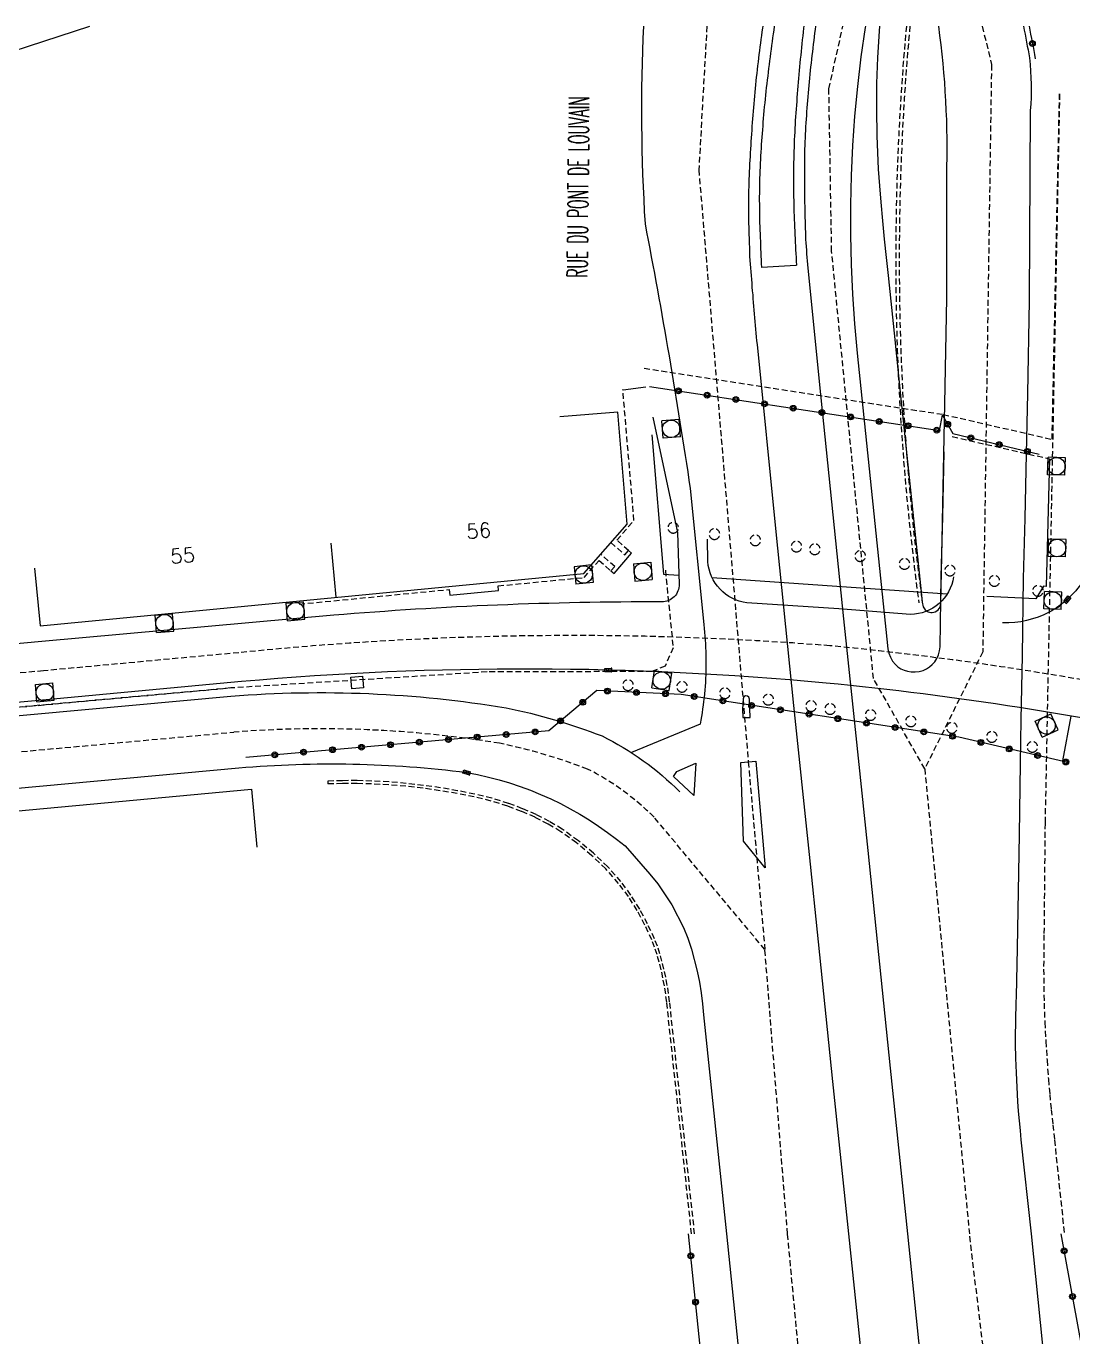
# Model space of a CAD drawing. Header units: millimetres. Extents: x 185000 to 186001, y 128000 to 129000.
# Drawn here: x 185361.4 to 185451.5, y 128887.2 to 129000 of the extents above; entities that cross this region are included whole.
import ezdxf
from ezdxf.enums import TextEntityAlignment as Align

# ---------------------------------------------------------------- set-up
doc = ezdxf.new("R2010")
doc.units = ezdxf.units.MM
doc.linetypes.add('DASHED', pattern=[0.75, 0.5, -0.25])
doc.layers.get('0').update_dxf_attribs({"linetype": 'CONTINUOUS'})
for name, color, linetype in [('W0001', 6, 'DASHED'), ('W0008', 7, 'CONTINUOUS'), ('W0100', 7, 'CONTINUOUS'), ('W0112', 1, 'DASHED'), ('W0322', 7, 'CONTINUOUS'), ('W0334', 7, 'CONTINUOUS'), ('W0400', 7, 'CONTINUOUS'), ('W0420', 7, 'CONTINUOUS'), ('W0989', 7, 'CONTINUOUS'), ('W0991', 7, 'CONTINUOUS'), ('W1102', 7, 'CONTINUOUS')]:
    doc.layers.add(name, color=color, linetype=linetype)
doc.styles.get("Standard").update_dxf_attribs({"font": 'romans.shx', "width": 0.85})

# ---------------------------------------------------------------- blocks, each defined once
blk = doc.blocks.new('t322o')
at = {"color": 0, "linetype": 'Continuous'}
for radius in [0.25, 0.15]:
    blk.add_circle((0, 0), radius, dxfattribs=at)
blk = doc.blocks.new('T400')
for p, q in [((-0.15, 0.3), (0.15, 0.3)), ((-0.15, -0.25), (-0.15, 0.3)), ((-0.15, 0.15), (0.15, 0.15)), ((-0.15, 0), (0.15, 0)), ((0.15, 0.3), (0.15, -0.25)), ((-0.15, -0.15), (0.15, -0.15)), ((-0.15, -0.25), (-0.15, -0.3)), ((-0.15, -0.3), (0.15, -0.3)), ((0.15, -0.3), (0.15, -0.25))]:
    blk.add_line(p, q)
blk = doc.blocks.new('t112o')
at = {"color": 0, "linetype": 'Continuous'}
for p, q in [((-0.5, 0.5), (0.5, 0.5)), ((-0.5, -0.5), (-0.5, 0.5)), ((0.5, 0.5), (0.5, -0.5)), ((0.5, -0.5), (-0.5, -0.5))]:
    blk.add_line(p, q, dxfattribs=at)
blk = doc.blocks.new('T420')
for p, q in [((0.75, 0.75), (-0.75, 0.75)), ((-0.75, 0.75), (-0.75, -0.75)), ((0.75, 0.75), (0.75, -0.75)), ((0.75, -0.75), (-0.75, -0.75))]:
    blk.add_line(p, q)
blk.add_ellipse((0, 0), major_axis=(-0.53, 0.53), ratio=1, start_param=3.926991, end_param=10.210176)

msp = doc.modelspace()

# ---------------------------------------------------------------- linework, layer by layer
at = {"layer": 'W0001'}
for p, q in [((185438.76, 128936.07), (185442.61, 128896.04)), ((185436.05, 128799.94), (185426.95, 128896.04))]:
    msp.add_line(p, q, dxfattribs=at)
for points in [[(185420.01, 129000), (185419.31, 128987.64), (185423.57, 128936.67), (185425, 128920.52), (185415.46, 128931.9)], [(185443.72, 129000), (185444.51, 128996.69), (185443.76, 128946.13), (185438.76, 128936.07), (185434.35, 128943.85), (185430.75, 128980.63), (185430.51, 128994.61), (185431.72, 129000)], [(185426.95, 128896.04), (185425, 128920.52)]]:
    msp.add_lwpolyline(points, dxfattribs=at)
for points in [[(186000, 128744.75), (185977.82, 128747.36), (185950.62, 128750.62, -0.045351), (185929.53, 128754.24, -0.031434), (185906.62, 128760.97), (185888.65, 128767.58), (185851.72, 128783), (185796.37, 128806.17), (185775.49, 128815.01), (185753.81, 128824.21), (185719.14, 128838.87), (185686.53, 128852.7), (185646.03, 128869.86), (185594.77, 128891.41), (185554.56, 128908.46), (185512.42, 128926.16), (185489.5, 128934.46, 0.028238), (185464.11, 128941.41, 0.030043), (185430.58, 128946.67, 0.045555), (185379.71, 128946.07), (185362.88, 128944.51), (185323.56, 128940.92), (185307.7, 128935.65), (185293.58, 128933.87)], [(185307.7, 128935.65), (185324.41, 128934.21), (185379.29, 128939.23, -0.060092), (185402.16, 128938.27, -0.040995), (185409.73, 128936.05, -0.081882), (185415.46, 128931.9, -0.081882)]]:
    msp.add_lwpolyline(points, format="xyb", dxfattribs=at)
at = {"layer": 'W0001', "flags": 128}
msp.add_lwpolyline([(185644.2, 128769.89), (185591.76, 128782.35), (185547.33, 128789.76), (185454.41, 128798.85), (185442.61, 128896.04)], dxfattribs=at)
at = {"layer": 'W0008'}
for points in [[(185354.9, 128996.09), (185366.87, 129000)], [(185428.36, 129000), (185428.33, 128999.82), (185428.3, 128999.49), (185428.26, 128999.16), (185428.22, 128998.82), (185428.19, 128998.49), (185428.15, 128998.16), (185428.12, 128997.83), (185428.09, 128997.5), (185428.05, 128997.17), (185428.02, 128996.84), (185427.99, 128996.51), (185427.96, 128996.18), (185427.93, 128995.85), (185427.9, 128995.51), (185427.87, 128995.18), (185427.84, 128994.85), (185427.82, 128994.52), (185427.79, 128994.19), (185427.76, 128993.86), (185427.74, 128993.53), (185427.71, 128993.2), (185427.69, 128992.87), (185427.67, 128992.54), (185427.64, 128992.21), (185427.62, 128991.88), (185427.6, 128991.55), (185427.58, 128991.22), (185427.57, 128990.89), (185427.55, 128990.56), (185427.53, 128990.23), (185427.52, 128989.9), (185427.51, 128989.57), (185427.5, 128989.25), (185427.49, 128988.92), (185427.48, 128988.59), (185427.47, 128988.26), (185427.47, 128987.94), (185427.46, 128987.61), (185427.46, 128987.28), (185427.46, 128986.95), (185427.46, 128986.63), (185427.46, 128986.3), (185427.46, 128985.97), (185427.47, 128985.64), (185427.47, 128985.32), (185427.48, 128984.99), (185427.48, 128984.66), (185427.49, 128984.33), (185427.5, 128984.01), (185427.51, 128983.68), (185427.52, 128983.35), (185427.54, 128983.03), (185427.55, 128982.7), (185427.57, 128982.38), (185427.58, 128982.05), (185427.6, 128981.72), (185427.61, 128981.4), (185427.63, 128981.07), (185427.65, 128980.75), (185427.66, 128980.42), (185427.68, 128980.1), (185427.7, 128979.77), (185427.72, 128979.44), (185427.67, 128979.4), (185424.74, 128979.24), (185424.72, 128979.56), (185424.71, 128979.88), (185424.69, 128980.2), (185424.68, 128980.52), (185424.66, 128980.84), (185424.65, 128981.16), (185424.64, 128981.48), (185424.62, 128981.8), (185424.61, 128982.12), (185424.6, 128982.43), (185424.59, 128982.75), (185424.58, 128983.07), (185424.57, 128983.39), (185424.57, 128983.71), (185424.56, 128984.03), (185424.56, 128984.35), (185424.56, 128984.67), (185424.55, 128984.99), (185424.55, 128985.31), (185424.56, 128985.63), (185424.56, 128985.95), (185424.57, 128986.27), (185424.57, 128986.6), (185424.58, 128986.92), (185424.59, 128987.24), (185424.6, 128987.56), (185424.62, 128987.88), (185424.63, 128988.2), (185424.65, 128988.52), (185424.66, 128988.84), (185424.68, 128989.16), (185424.7, 128989.49), (185424.72, 128989.81), (185424.74, 128990.13), (185424.76, 128990.45), (185424.79, 128990.77), (185424.81, 128991.09), (185424.84, 128991.41), (185424.86, 128991.73), (185424.89, 128992.06), (185424.92, 128992.39), (185424.95, 128992.72), (185424.98, 128993.05), (185425.02, 128993.39), (185425.05, 128993.72), (185425.08, 128994.05), (185425.12, 128994.38), (185425.15, 128994.71), (185425.19, 128995.04), (185425.23, 128995.37), (185425.27, 128995.7), (185425.3, 128996.03), (185425.34, 128996.36), (185425.39, 128996.69), (185425.43, 128997.02), (185425.47, 128997.35), (185425.51, 128997.68), (185425.56, 128998.01), (185425.6, 128998.34), (185425.65, 128998.67), (185425.69, 128999), (185425.74, 128999.33), (185425.79, 128999.66), (185425.83, 128999.98), (185425.84, 129000)], [(185433.65, 129000), (185433.63, 128999.88), (185433.27, 128997.35), (185432.97, 128994.81), (185432.73, 128992.27), (185432.63, 128990.99), (185432.55, 128989.72), (185432.48, 128988.44), (185432.43, 128987.16), (185432.39, 128985.89), (185432.37, 128984.61), (185432.36, 128983.33), (185432.36, 128982.05), (185432.42, 128979.5), (185432.54, 128976.94), (185432.71, 128974.39), (185432.95, 128971.85), (185435.59, 128946.4), (185435.68, 128946.03), (185435.81, 128945.68), (185436, 128945.35), (185436.24, 128945.05), (185436.46, 128944.85), (185436.71, 128944.68), (185436.98, 128944.56), (185437.27, 128944.47), (185437.6, 128944.41), (185437.95, 128944.41), (185438.29, 128944.45), (185438.62, 128944.54), (185438.91, 128944.67), (185439.17, 128944.84), (185439.41, 128945.05), (185439.62, 128945.29), (185439.8, 128945.58), (185439.95, 128945.89), (185440.04, 128946.22), (185440.09, 128946.56), (185440.19, 128952.59), (185440.31, 128957.8), (185440.43, 128963.35)]]:
    msp.add_lwpolyline(points, dxfattribs=at)
for points in [[(185414.54, 129000, 0.026292), (185414.68, 128982.99, -0.010994), (185418.57, 128960.2), (185419.75, 128948.49), (185419.78, 128948.16), (185419.81, 128947.83), (185419.83, 128947.5), (185419.85, 128947.17), (185419.88, 128946.84), (185419.89, 128946.51), (185419.91, 128946.17), (185419.92, 128945.84), (185419.93, 128945.51), (185419.93, 128945.18), (185419.93, 128944.84), (185419.92, 128944.51), (185419.91, 128944.18), (185419.9, 128943.84), (185419.88, 128943.51), (185419.86, 128943.18), (185419.83, 128942.85), (185419.8, 128942.52), (185419.76, 128942.2), (185419.72, 128941.87), (185419.68, 128941.55), (185419.63, 128941.23), (185419.59, 128940.9), (185419.54, 128940.58), (185419.49, 128940.26), (185419.44, 128939.93), (185413.51, 128937.47)], [(185434.87, 129000), (185434.83, 128999.58), (185434.7, 128997.32), (185434.62, 128995.07), (185434.6, 128992.82), (185434.63, 128990.56), (185434.69, 128989.13), (185434.76, 128987.7), (185434.86, 128986.27), (185434.98, 128984.84), (185435.12, 128983.26), (185435.28, 128981.68), (185435.44, 128980.1), (185435.61, 128978.53), (185436.12, 128973.59), (185436.71, 128967.93), (185437.42, 128961.16), (185438.45, 128951.3), (185438.55, 128950.41), (185438.57, 128950.28), (185438.59, 128950.16), (185438.63, 128950.03), (185438.69, 128949.92), (185438.74, 128949.84), (185438.81, 128949.77), (185438.88, 128949.71), (185438.96, 128949.65), (185439.06, 128949.6), (185439.17, 128949.57), (185439.28, 128949.54), (185439.39, 128949.54), (185439.54, 128949.56), (185439.67, 128949.6), (185439.8, 128949.66), (185439.91, 128949.75), (185440.01, 128949.87), (185440.08, 128950), (185440.13, 128950.14), (185440.15, 128950.29), (185440.25, 128955.76), (185440.31, 128958.82), (185440.48, 128967.48), (185440.66, 128976.59), (185440.66, 128987.1, 0.041632), (185439.97, 129000)], [(185415.36, 128966.34), (185417.49, 128956.43), (185417.61, 128951.96, -0.424111), (185416.13, 128950.44, 0.02143), (185387.88, 128949.29), (185362.75, 128947.02), (185346.3, 128945.51), (185329.58, 128943.97), (185325.89, 128943.5)], [(185441.25, 128952.6, -0.368725), (185437.54, 128949.36), (185431.37, 128949.84), (185423.46, 128950.35, -0.353666), (185420.08, 128953.93), (185420.07, 128955.83)], [(185593.2, 128887.68), (185552.98, 128904.73), (185510.89, 128922.41), (185488.38, 128931.42, 0.028147), (185463.42, 128938.24, 0.030048), (185430.28, 128943.45, 0.045548), (185379.93, 128943.58), (185363.11, 128942.02), (185323.92, 128938.44, 0.910477), (185324.13, 128937.31), (185379.03, 128942.33, -0.060303), (185402.72, 128941.33, -0.042029), (185410.98, 128938.9, -0.083439), (185417.67, 128934.09)], [(185302.54, 128929.04), (185307.83, 128929.53), (185323.53, 128931), (185379.7, 128936.16, -0.052788), (185399.33, 128935.76, -0.130787), (185412.96, 128929.43)]]:
    msp.add_lwpolyline(points, format="xyb", dxfattribs=at)
at = {"layer": 'W0008', "flags": 128}
for points in [[(185424.83, 129000), (185424.8, 128999.84), (185424.75, 128999.52), (185424.7, 128999.19), (185424.66, 128998.87), (185424.61, 128998.54), (185424.57, 128998.22), (185424.53, 128997.89), (185424.49, 128997.57), (185424.45, 128997.24), (185424.41, 128996.92), (185424.37, 128996.59), (185424.33, 128996.27), (185424.3, 128995.94), (185424.26, 128995.62), (185424.23, 128995.29), (185424.2, 128994.96), (185424.17, 128994.64), (185424.14, 128994.31), (185424.11, 128993.98), (185424.08, 128993.66), (185424.05, 128993.33), (185424.02, 128993), (185424, 128992.68), (185423.97, 128992.35), (185423.94, 128992.02), (185423.92, 128991.7), (185423.89, 128991.37), (185423.87, 128991.05), (185423.85, 128990.72), (185423.82, 128990.4), (185423.8, 128990.08), (185423.78, 128989.75), (185423.76, 128989.43), (185423.74, 128989.11), (185423.72, 128988.78), (185423.7, 128988.46), (185423.68, 128988.14), (185423.67, 128987.81), (185423.65, 128987.49), (185423.64, 128987.16), (185423.63, 128986.84), (185423.62, 128986.52), (185423.61, 128986.19), (185423.6, 128985.87), (185423.59, 128985.55), (185423.59, 128985.22), (185423.58, 128984.9), (185423.58, 128984.58), (185423.58, 128984.27), (185423.59, 128983.95), (185423.59, 128983.64), (185423.6, 128983.32), (185423.6, 128983.01), (185423.61, 128982.7), (185423.62, 128982.38), (185423.63, 128982.07), (185423.64, 128981.75), (185423.68, 128980.49), (185423.69, 128980.18), (185423.74, 128979.52), (185423.77, 128979.19), (185423.79, 128978.86), (185423.82, 128978.53), (185423.84, 128978.2), (185423.87, 128977.87), (185423.89, 128977.54), (185423.92, 128977.21), (185423.95, 128976.88), (185423.97, 128976.55), (185424, 128976.22), (185424.03, 128975.89), (185424.05, 128975.56), (185424.08, 128975.23), (185424.11, 128974.9), (185424.14, 128974.57), (185424.17, 128974.24), (185424.2, 128973.92), (185424.23, 128973.59), (185424.26, 128973.26), (185424.29, 128972.93), (185424.33, 128972.6), (185425.92, 128956.75), (185427.46, 128941.52), (185428.8, 128928.71), (185429.58, 128921.19), (185430.82, 128909.16), (185432.19, 128896.04)], [(185437.3, 128896.04), (185435.82, 128910.3), (185433.88, 128929.05), (185432.54, 128941.92), (185431.8, 128948.97), (185429.73, 128969.12), (185428.7, 128979.48), (185428.67, 128979.79), (185428.64, 128980.1), (185428.62, 128980.41), (185428.6, 128980.72), (185428.58, 128981.03), (185428.56, 128981.34), (185428.54, 128981.65), (185428.53, 128981.97), (185428.52, 128982.28), (185428.51, 128982.59), (185428.5, 128982.9), (185428.49, 128983.21), (185428.48, 128983.52), (185428.48, 128983.83), (185428.47, 128984.15), (185428.46, 128984.48), (185428.45, 128984.81), (185428.45, 128985.13), (185428.44, 128985.46), (185428.44, 128985.79), (185428.43, 128986.12), (185428.43, 128986.45), (185428.43, 128986.78), (185428.43, 128987.11), (185428.43, 128987.44), (185428.43, 128987.77), (185428.43, 128988.1), (185428.43, 128988.43), (185428.44, 128988.76), (185428.44, 128989.09), (185428.45, 128989.42), (185428.46, 128989.74), (185428.47, 128990.06), (185428.49, 128990.39), (185428.5, 128990.71), (185428.52, 128991.03), (185428.53, 128991.35), (185428.55, 128991.68), (185428.57, 128992), (185428.6, 128992.32), (185428.62, 128992.64), (185428.64, 128992.97), (185428.67, 128993.29), (185428.69, 128993.61), (185428.72, 128993.93), (185428.75, 128994.26), (185428.78, 128994.58), (185428.81, 128994.9), (185428.84, 128995.22), (185428.87, 128995.54), (185428.91, 128995.87), (185428.94, 128996.19), (185428.97, 128996.51), (185429.01, 128996.83), (185429.04, 128997.15), (185429.08, 128997.48), (185429.12, 128997.8), (185429.16, 128998.12), (185429.19, 128998.44), (185429.23, 128998.76), (185429.27, 128999.09), (185429.31, 128999.41), (185429.35, 128999.73), (185429.38, 129000)], [(185412.96, 128929.43), (185412.96, 128929.43), (185412.96, 128929.43), (185412.96, 128929.43), (185412.96, 128929.43), (185412.96, 128929.43), (185412.96, 128929.43), (185412.96, 128929.43), (185412.96, 128929.43), (185412.96, 128929.43), (185415.1, 128927.01), (185415.77, 128926.18), (185415.77, 128926.18), (185416.99, 128924.35), (185416.99, 128924.35), (185418, 128922.4), (185418.37, 128921.48), (185418.68, 128920.55), (185418.68, 128920.55), (185419.18, 128918.65), (185419.37, 128917.72), (185419.52, 128916.78), (185419.64, 128915.84), (185419.72, 128914.9), (185421.7, 128896.04)], [(185447.92, 128896.04), (185454.22, 128834.15)]]:
    msp.add_lwpolyline(points, dxfattribs=at)
for points in [[(185454.64, 129000, -0.005339), (185454.85, 128999.15, -0.0221), (185455.9, 128993.4, -0.0381), (185456.29, 128988.83), (185456.23, 128983.04, -0.0103), (185455.98, 128967.94, -0.0161), (185455.48, 128961.85, -0.0864), (185453.52, 128954.1), (185452.36, 128952.19), (185452.36, 128952.19, -0.122921), (185449.48, 128949.56, -0.130237), (185445.47, 128948.64)], [(185447.26, 129000, -0.005705), (185447.78, 128997.27, -0.046866), (185447.85, 128992.73), (185447.74, 128976.36), (185447.62, 128968.39), (185447.5, 128963.19), (185447.37, 128957.63), (185447.25, 128952.45), (185447.14, 128945.8), (185447.05, 128940.31), (185446.98, 128936.52), (185446.88, 128930.41), (185446.71, 128920.63), (185446.63, 128916.46), (185446.62, 128915.96), (185446.6, 128915.45), (185446.59, 128914.94), (185446.58, 128914.44), (185446.57, 128913.93), (185446.56, 128913.42), (185446.56, 128912.91), (185446.56, 128912.41), (185446.58, 128911.16), (185446.63, 128909.91), (185446.69, 128908.66), (185446.76, 128907.42), (185446.82, 128906.59), (185446.89, 128905.77), (185446.97, 128904.94), (185447.05, 128904.12), (185447.92, 128896.04)], [(185348.22, 128798.05), (185355.7, 128799.02, -0.0186), (185360.35, 128799.45, -0.0226), (185365.02, 128799.5), (185393.09, 128798.47), (185393.98, 128798.64), (185406.5, 128798.15, 0.0171), (185409.2, 128798.13, 0.0277), (185411.86, 128798.35, 0.0606), (185416.92, 128799.74, 0.0251), (185422.09, 128802.2, 0.0537), (185425.5, 128804.31, 0.2325), (185427.09, 128807.27), (185426.86, 128819.17), (185425.73, 128833.22), (185424.63, 128867.88), (185421.72, 128896.04, 0.0285)], [(185432.19, 128896.04), (185434.73, 128871.83), (185437.53, 128844.69), (185440.53, 128816.55), (185441.99, 128802.08, 0.0222), (185442.55, 128801.54, 0.0767), (185443.17, 128801.14, 0.1049), (185444.09, 128800.99, 0.0326), (185445.13, 128801.1, 0.0491), (185446, 128801.29, 0.186), (185446.62, 128801.77), (185447.03, 128802.54), (185446.7, 128805.56), (185442.51, 128845.52), (185440.26, 128867.3), (185437.3, 128896.04)]]:
    msp.add_lwpolyline(points, format="xyb", dxfattribs=at)
at = {"layer": 'W0008'}
for points in [[(185423.5, 128942.34), (185423.33, 128942.35), (185423.19, 128942.26), (185423.13, 128942.1), (185423.06, 128941.22), (185423.11, 128940.48), (185423.74, 128940.5), (185423.68, 128942.08), (185423.63, 128942.24)], [(185425.03, 128927.54), (185423.15, 128929.84), (185422.94, 128936.63), (185424.21, 128936.72)], [(185417.13, 128935.42), (185417.41, 128935.83), (185419.05, 128936.55), (185418.87, 128933.79)]]:
    msp.add_lwpolyline(points, close=True, dxfattribs=at)
at = {"layer": 'W0100'}
for points in [[(185362.13, 128953.35), (185362.61, 128948.38), (185409.4, 128952.9), (185413.14, 128957.13), (185412.33, 128966.78), (185407.35, 128966.36)], [(185321.64, 128914.28), (185321.64, 128914.28), (185320.28, 128928.69), (185380.79, 128934.31), (185381.25, 128929.33)]]:
    msp.add_lwpolyline(points, dxfattribs=at)
at = {"layer": 'W0112'}
for p, q in [((185387.37, 128935.02), (185387.37, 128934.77)), ((185449.12, 128931.39), (185449.03, 128921.78)), ((185449.03, 128921.78), (185449.01, 128920.3)), ((185449.01, 128920.3), (185449, 128918.83)), ((185449, 128918.83), (185449.01, 128917.36)), ((185449.01, 128917.36), (185449.04, 128915.9)), ((185449.04, 128915.9), (185449.1, 128914.26)), ((185449.1, 128914.26), (185449.19, 128912.62)), ((185449.19, 128912.62), (185449.29, 128910.99)), ((185449.29, 128910.99), (185449.41, 128909.35)), ((185449.41, 128909.35), (185449.53, 128908.04)), ((185449.53, 128908.04), (185449.65, 128906.74)), ((185449.65, 128906.74), (185449.79, 128905.43)), ((185449.79, 128905.43), (185449.93, 128904.12)), ((185449.93, 128904.12), (185450.78, 128896.04))]:
    msp.add_line(p, q, dxfattribs=at)
for points in [[(185437.18, 129000, 0.056446), (185438.25, 128950.37)], [(185437.48, 129000, 0.056477), (185438.55, 128950.41)]]:
    msp.add_lwpolyline(points, format="xyb", dxfattribs=at)
for points in [[(185414.6, 128970.55), (185440.36, 128966.58), (185449.73, 128964.44), (185450.37, 128994.17), (185449.12, 128931.39)], [(185411.74, 128955.55), (185412.94, 128954.49), (185413.27, 128954.86), (185412.26, 128955.76), (185413.73, 128957.46), (185412.77, 128968.72)], [(185441.13, 128964.67), (185449.51, 128962.76)], [(185402.04, 128951.82), (185409.43, 128952.54), (185410.73, 128954.02), (185411.74, 128953.11), (185412.08, 128953.48), (185410.87, 128954.56)], [(185416.43, 128953.16), (185417.1, 128946.48), (185416.42, 128944.92), (185415.27, 128944.45), (185401.08, 128944.41), (185379.02, 128943.03), (185328.83, 128938.48), (185379.63, 128943.1)], [(185384.9, 128950.25), (185397.82, 128951.51)], [(185418.95, 128896.04), (185416.8, 128916.01), (185416.71, 128916.72), (185416.6, 128917.43), (185416.47, 128918.14), (185416.31, 128918.83), (185416.14, 128919.5), (185415.96, 128920.15), (185415.75, 128920.81), (185415.5, 128921.44), (185414.89, 128922.73), (185414.22, 128923.99), (185413.46, 128925.21), (185412.61, 128926.36), (185411.48, 128927.63), (185410.25, 128928.8), (185408.94, 128929.88), (185407.56, 128930.87), (185406.46, 128931.54), (185405.32, 128932.13), (185404.14, 128932.64), (185402.94, 128933.09), (185401.5, 128933.54), (185400.03, 128933.89), (185398.55, 128934.19), (185397.07, 128934.44), (185395.6, 128934.65), (185394.12, 128934.82), (185392.64, 128934.94), (185391.15, 128935.02), (185389.89, 128935.06), (185388.63, 128935.05), (185387.37, 128935.02)], [(185418.69, 128896.04), (185416.55, 128915.98), (185416.46, 128916.69), (185416.35, 128917.39), (185416.22, 128918.08), (185416.07, 128918.78), (185415.9, 128919.43), (185415.72, 128920.08), (185415.51, 128920.72), (185415.27, 128921.34), (185414.67, 128922.62), (185414, 128923.87), (185413.26, 128925.07), (185412.41, 128926.2), (185411.3, 128927.45), (185410.08, 128928.62), (185408.79, 128929.69), (185407.42, 128930.66), (185406.34, 128931.32), (185405.21, 128931.9), (185404.05, 128932.41), (185402.86, 128932.85), (185401.43, 128933.3), (185399.98, 128933.65), (185398.51, 128933.94), (185397.03, 128934.19), (185395.57, 128934.41), (185394.1, 128934.57), (185392.62, 128934.69), (185391.14, 128934.77), (185389.89, 128934.81), (185388.63, 128934.8), (185387.37, 128934.77)]]:
    msp.add_lwpolyline(points, dxfattribs=at)
for points in [[(185417.16, 128956.37, 8.072718), (185416.94, 128956.4, 0.123874)], [(185420.69, 128955.82, 8.072718), (185420.47, 128955.86, 0.123874)], [(185424.23, 128955.29, 8.072718), (185424.01, 128955.32, 0.123874)], [(185427.77, 128954.75, 8.072718), (185427.55, 128954.78, 0.123874)], [(185429.35, 128954.52, 8.072718), (185429.13, 128954.55, 0.123874)], [(185433.24, 128953.93, 8.072718), (185433.02, 128953.97, 0.123874)], [(185437.07, 128953.26, 8.072718), (185436.85, 128953.29, 0.123874)], [(185440.99, 128952.69, 8.072718), (185440.77, 128952.72, 0.123874)], [(185444.79, 128951.79, 8.072718), (185444.57, 128951.83, 0.123874)], [(185448.54, 128950.93, 8.072718), (185448.32, 128950.97, 0.123874)], [(185413.25, 128942.82, 8.072718), (185413.03, 128942.86, 0.123874)], [(185417.92, 128942.68, 8.072718), (185417.7, 128942.71, 0.123874)], [(185421.61, 128942.13, 8.072718), (185421.39, 128942.16, 0.123874)], [(185425.33, 128941.57, 8.072718), (185425.11, 128941.61, 0.123874)], [(185429.01, 128941.02, 8.072718), (185428.79, 128941.06, 0.123874)], [(185430.67, 128940.77, 8.072718), (185430.45, 128940.8, 0.123874)], [(185434.15, 128940.25, 8.072718), (185433.93, 128940.28, 0.123874)], [(185437.62, 128939.71, 8.072718), (185437.4, 128939.74, 0.123874)], [(185441.13, 128939.14, 8.072718), (185440.91, 128939.18, 0.123874)], [(185444.57, 128938.36, 8.072718), (185444.35, 128938.4, 0.123874)], [(185448.08, 128937.51, 8.072718), (185447.86, 128937.54, 0.123874)]]:
    msp.add_lwpolyline(points, format="xyb", close=True, dxfattribs=at)
at = {"layer": 'W0322'}
msp.add_line((185426.86, 128815.05), (185418.42, 128896.04), dxfattribs=at)
at = {"layer": 'W0322', "flags": 128}
for points in [[(185447.74, 129000, -0.005869), (185448.28, 128997.2)], [(185499.74, 128800.62), (185476.82, 128802.67, 0.0004), (185474.26, 128802.84, -0.0713), (185471.78, 128803.35), (185467.15, 128805.16), (185450.5, 128896.04)]]:
    msp.add_lwpolyline(points, format="xyb", dxfattribs=at)
at = {"layer": 'W0322'}
for points in [[(185415.08, 128968.99), (185440.04, 128965.2), (185440.29, 128966.52), (185441.19, 128964.93), (185448.62, 128963.16)], [(185451.21, 128936.59), (185441.69, 128938.79), (185417.78, 128942.47), (185410.52, 128942.82), (185406.41, 128939.35), (185380.31, 128937.06)]]:
    msp.add_lwpolyline(points, dxfattribs=at)
at = {"layer": 'W0334'}
for points in [[(185412.8, 128968.71), (185414.75, 128968.95)], [(185415.28, 128964.83), (185416.28, 128952.84), (185417.59, 128952.75)], [(185449.51, 128962.76), (185449.21, 128951.77), (185448.98, 128951.79), (185448.32, 128950.7), (185444.11, 128950.91)], [(185411.74, 128953.11), (185412.03, 128952.89), (185413.51, 128954.63), (185413.27, 128954.86)], [(185420.45, 128952.55), (185440.7, 128951.14)], [(185397.82, 128951.51), (185397.88, 128951.03), (185402.08, 128951.41), (185402.04, 128951.82)], [(185450.64, 128936.76), (185451.36, 128940.61)]]:
    msp.add_lwpolyline(points, dxfattribs=at)
at = {"layer": 'W1102'}
msp.add_line((185387.62, 128955.5), (185388.07, 128950.84), dxfattribs=at)

# ---------------------------------------------------------------- block references
at = {"layer": 'W0112', "rotation": 185.015983971627}
msp.add_blockref('t112o', (185389.9, 128943.51), dxfattribs=at)
at = {"layer": 'W0322'}
for p, rotation in [((185448.03, 128998.51), 280.7780027963494), ((185417.55, 128968.61), 351.3623289773133), ((185420.02, 128968.24), 351.3623289773133), ((185422.5, 128967.86), 351.3623289773133), ((185424.97, 128967.49), 351.3623289773133), ((185427.44, 128967.11), 351.3623289773133), ((185429.91, 128966.74), 351.3623289773133), ((185432.38, 128966.36), 351.3623289773133), ((185434.85, 128965.98), 351.3623289773133), ((185440.74, 128965.73), 299.4875491419627), ((185437.33, 128965.61), 351.3623289773133), ((185439.8, 128965.23), 351.3623289773133), ((185442.73, 128964.56), 346.580769471512), ((185445.17, 128963.98), 346.580769471512), ((185447.6, 128963.4), 346.580769471512), ((185411.44, 128942.77), 177.2833224609132), ((185413.94, 128942.65), 177.2833224609132), ((185416.44, 128942.54), 177.2833224609132), ((185418.92, 128942.3), 171.2404043026218), ((185409.32, 128941.8), 220.1722997060835), ((185421.39, 128941.92), 171.2404043026218), ((185423.86, 128941.53), 171.2404043026218), ((185426.34, 128941.15), 171.2404043026218), ((185407.41, 128940.19), 220.1722997060835), ((185428.81, 128940.77), 171.2404043026218), ((185431.28, 128940.39), 171.2404043026218), ((185433.75, 128940.01), 171.2404043026218), ((185400.24, 128938.81), 185.0159839716265), ((185402.73, 128939.03), 185.0159839716265), ((185405.22, 128939.25), 185.0159839716265), ((185436.22, 128939.63), 171.2404043026218), ((185438.69, 128939.25), 171.2404043026218), ((185441.16, 128938.87), 171.2404043026218), ((185387.78, 128937.72), 185.0159839716265), ((185390.27, 128937.93), 185.0159839716265), ((185392.76, 128938.15), 185.0159839716265), ((185395.25, 128938.37), 185.0159839716265), ((185397.75, 128938.59), 185.0159839716265), ((185443.6, 128938.35), 166.9979082435327), ((185446.04, 128937.78), 166.9979082435327), ((185382.8, 128937.28), 185.0159839716265), ((185385.29, 128937.5), 185.0159839716265), ((185448.48, 128937.22), 166.9979082435327), ((185450.91, 128936.66), 166.9979082435327), ((185418.62, 128894.15), 95.94361877934857), ((185450.77, 128894.58), 100.380870040422), ((185419.04, 128890.17), 95.94361877934857), ((185451.49, 128890.65), 100.380870040422)]:
    msp.add_blockref('t322o', p, dxfattribs=dict(at, rotation=rotation))
at = {"layer": 'W0400'}
for p, rotation in [((185451.03, 128950.64), 321.8489173942774), ((185411.53, 128944.57), 91.78953701161396), ((185399.33, 128935.76), 72.33918660736497)]:
    msp.add_blockref('T400', p, dxfattribs=dict(at, rotation=rotation))
at = {"layer": 'W0420'}
for p, rotation in [((185416.94, 128965.34), 274.758578080461), ((185450.11, 128962.12), 268.315983866752), ((185450.16, 128955.08), 268.315983866752), ((185409.4, 128952.8), 5.518734556180731), ((185414.49, 128953.04), 94.85609525911742), ((185449.79, 128950.56), 268.315983866752), ((185384.59, 128949.64), 185.153201033982), ((185373.31, 128948.61), 185.153201033982), ((185363.01, 128942.65), 185.154320787354), ((185416.12, 128943.67), 171.240404302622), ((185449.25, 128939.8), 204.354688887896)]:
    msp.add_blockref('T420', p, dxfattribs=dict(at, rotation=rotation))

# ---------------------------------------------------------------- texts
at = {"layer": 'W0989', "width": 0.5}
msp.add_text('RUE DU PONT DE LOUVAIN', height=1.75, rotation=89.37, dxfattribs=at).set_placement((185408.92, 128986.16), align=Align.MIDDLE)
at = {"layer": 'W0991'}
for s, p in [('56', (185400.36, 128956.57)), ('55', (185374.87, 128954.43))]:
    msp.add_text(s, height=1.25, rotation=4.8135, dxfattribs=at).set_placement(p, align=Align.MIDDLE)

doc.saveas('drawing.dxf')
